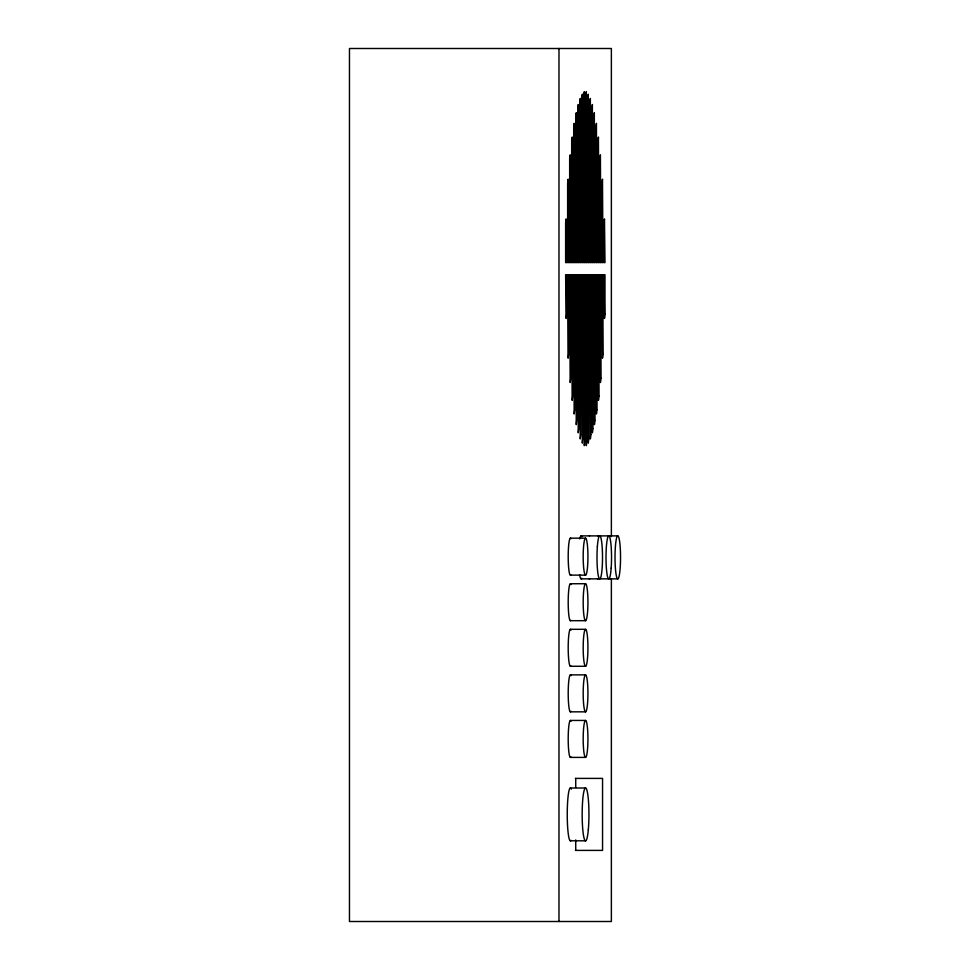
<?xml version="1.0" encoding="UTF-8"?>
<svg xmlns="http://www.w3.org/2000/svg" width="970" height="970" viewBox="0 0 970 970"><rect width="100%" height="100%" fill="white"/><g stroke="black" fill="none" stroke-linecap="round" stroke-linejoin="round"><path stroke-width="1.45" d="M581.103 535.889L617.781 535.889A21.485 2.752 -90 0 1 620.169 568.117A21.485 2.752 -90 0 1 615.392 568.117A21.485 2.752 -90 0 1 617.781 535.889M570.396 538.168L585.565 538.168M570.396 575.125L585.565 575.125A18.479 2.376 90 0 0 587.614 547.407A18.479 2.376 90 0 0 583.503 547.407A18.479 2.376 90 0 0 585.565 575.125M581.103 578.86L617.781 578.86M570.396 583.734L585.565 583.734M570.396 620.691L585.565 620.691A18.479 2.376 90 0 0 587.614 592.973A18.479 2.376 90 0 0 583.503 592.973A18.479 2.376 90 0 0 585.565 620.691M570.396 629.312L585.565 629.312M570.396 666.269L585.565 666.269A18.479 2.376 90 0 0 587.614 638.551A18.479 2.376 90 0 0 583.503 638.551A18.479 2.376 90 0 0 585.565 666.269M570.396 674.877L585.565 674.877M570.396 711.835L585.565 711.835A18.479 2.376 90 0 0 587.614 684.117A18.479 2.376 90 0 0 583.503 684.117A18.479 2.376 90 0 0 585.565 711.835M570.396 720.443L585.565 720.443M570.396 757.4L585.565 757.4A18.479 2.376 90 0 0 587.614 729.682A18.479 2.376 90 0 0 583.503 729.682A18.479 2.376 90 0 0 585.565 757.4M575.38 778.401L602.552 778.401L602.552 850.399L575.38 850.399M570.396 788.016L585.565 788.016M570.396 840.808L585.565 840.808M611.367 536.531L611.367 48.5L349.467 48.5L349.467 921.5L611.367 921.5L611.367 578.969M575.731 778.401L575.731 787.397M575.731 839.899L575.731 850.399M558.987 48.5L558.987 921.5M581.733 578.217A21.485 2.558 90 0 1 579.587 574.652M579.793 538.944A21.485 2.558 90 0 1 581.854 536.822M589.857 578.629A21.485 2.558 -90 0 1 589.105 578.629M589.348 535.925A21.485 2.558 -90 0 1 589.602 535.925M598.223 578.629A21.485 2.558 90 0 1 597.471 578.629M597.726 535.925A21.485 2.558 90 0 1 597.981 535.925M570.833 574.761A18.479 2.207 -90 0 1 568.202 556.198A18.479 2.207 -90 0 1 570.942 538.726M570.833 620.339A18.479 2.207 -90 0 1 568.202 601.315A18.479 2.207 -90 0 1 571.039 584.534M570.833 665.905A18.479 2.207 90 0 1 568.202 646.881A18.479 2.207 90 0 1 571.039 630.1M570.942 711.277A18.479 2.207 90 0 1 568.202 692.907A18.479 2.207 90 0 1 571.039 675.678M570.942 756.842A18.479 2.207 -90 0 1 568.202 738.473A18.479 2.207 -90 0 1 571.039 721.244M571.015 840.299A26.396 3.14 90 0 1 567.256 813.127A26.396 3.14 90 0 1 571.318 789.156M565.619 222.954L565.619 262.603L566.625 262.603L566.128 218.905L565.619 222.954M566.625 314.195L566.128 318.451L565.619 274.752L566.625 274.752L566.625 314.195M567.632 183.209L567.632 262.603L568.65 262.603L568.117 179.171L567.632 183.209M568.65 353.929L568.117 358.185L567.632 274.752L568.65 274.752L568.65 353.929M569.657 158.862L569.657 262.603L570.675 262.603L570.214 154.848L569.657 158.862M570.675 378.288L570.214 382.519L569.657 274.752L570.675 274.752L570.675 378.288M571.682 141.062L571.682 262.603L572.688 262.603L572.179 137.025L571.682 141.062M572.688 396.075L572.179 400.331L571.682 274.752L572.688 274.752L572.688 396.075M573.694 127.397L573.694 262.603L574.713 262.603L574.179 123.36L573.694 127.397M574.713 409.752L574.179 413.996L573.694 274.752L574.713 274.752L574.713 409.752M575.719 116.764L575.719 262.603L576.726 262.603L576.277 112.738L575.719 116.764M576.726 420.386L576.253 424.63L575.719 274.752L576.726 274.752L576.726 420.386M577.744 108.567L577.744 262.603L578.75 262.603L578.241 104.53L577.744 108.567M578.75 428.57L578.241 432.826L577.744 274.752L578.75 274.752L578.75 428.57M579.757 102.468L579.757 262.603L580.775 262.603L580.29 98.431L579.757 102.468M580.775 434.669L580.242 438.925L579.757 274.752L580.775 274.752L580.775 434.669M581.782 98.249L581.782 262.603L582.788 262.603L582.339 94.223L581.782 98.249M582.788 438.901L582.339 443.132L581.782 274.752L582.788 274.752L582.788 438.901M583.807 95.763L583.807 262.603L584.813 262.603L584.304 91.713L583.807 95.763M584.813 441.386L584.304 445.642L583.807 274.752L584.813 274.752L584.813 441.386M585.795 95.763L585.795 262.603L586.814 262.603L586.304 91.713L585.795 95.763M586.814 441.386L586.304 445.642L585.795 274.752L586.814 274.752L586.814 441.386M587.82 98.249L587.82 262.603L588.826 262.603L588.269 94.223L587.82 98.249M588.826 438.901L588.269 443.132L587.82 274.752L588.826 274.752L588.826 438.901M589.833 102.468L589.833 262.603L590.851 262.603L590.342 98.431L589.833 102.468M590.851 434.669L590.366 438.925L589.833 274.752L590.851 274.752L590.851 434.669M591.858 108.567L591.858 262.603L592.876 262.603L592.367 104.53L591.858 108.567M592.876 428.57L592.367 432.826L591.858 274.752L592.876 274.752L592.876 428.57M593.882 116.764L593.882 262.603L594.889 262.603L594.331 112.738L593.882 116.764M594.889 420.386L594.416 424.63L593.882 274.752L594.889 274.752L594.889 420.386M595.895 127.397L595.895 262.603L596.914 262.603L596.429 123.36L595.895 127.397M596.914 409.752L596.404 414.008L595.895 274.752L596.914 274.752L596.914 409.752M597.92 141.062L597.92 262.603L598.926 262.603L598.429 137.025L597.92 141.062M598.926 396.075L598.429 400.331L597.92 274.752L598.926 274.752L598.926 396.075M599.945 158.862L599.945 262.603L600.951 262.603L600.394 154.836L599.945 158.862M600.951 378.288L600.394 382.519L599.945 274.752L600.951 274.752L600.951 378.288M601.958 183.209L601.958 262.603L602.976 262.603L602.491 179.171L601.958 183.209M602.976 353.929L602.491 358.185L601.958 274.752L602.976 274.752L602.976 353.929M603.983 222.954L603.983 262.603L604.989 262.603L604.48 218.905L603.983 222.954M604.989 314.195L604.48 318.451L603.983 274.752L604.989 274.752L604.989 314.195M588.329 829.617A26.396 3.383 -90 0 0 585.868 788.125A26.396 3.383 -90 0 0 582.485 825.506A26.396 3.383 -90 0 0 588.329 829.617M611.161 568.117A21.485 2.752 -90 0 0 608.772 535.889A21.485 2.752 -90 0 0 606.383 568.117A21.485 2.752 -90 0 0 611.161 568.117M597.362 546.631A21.485 2.752 90 0 0 599.751 578.86A21.485 2.752 90 0 0 602.14 546.631A21.485 2.752 90 0 0 597.362 546.631"/></g></svg>
